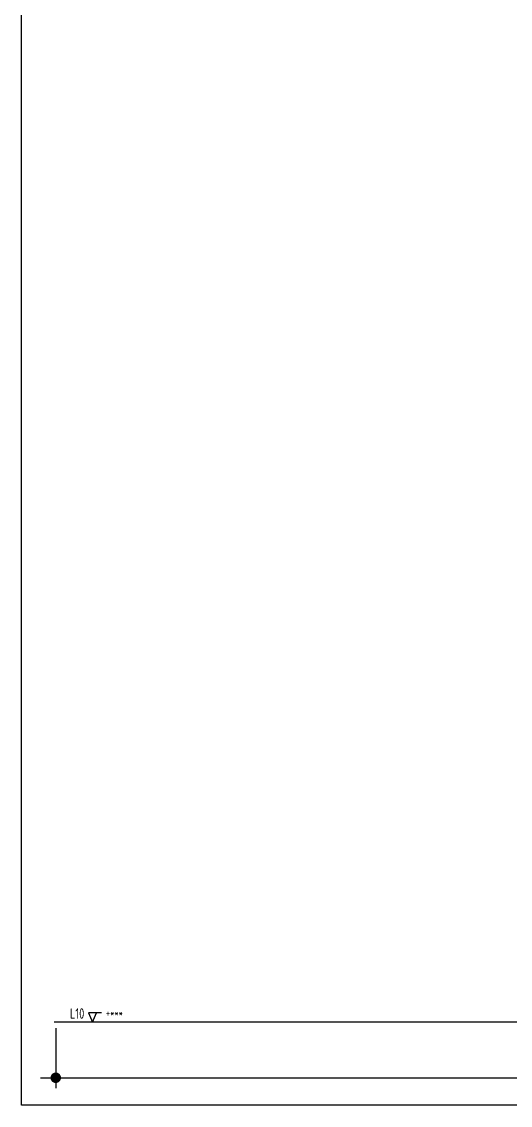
# Model space of a CAD drawing. Extents: x 41366 to 42076, y 84328 to 85507.
# Drawn here: x 41365.6 to 41505.4, y 84936.7 to 85246.5 of the extents above; entities that cross this region are included whole.
import ezdxf
from ezdxf.enums import TextEntityAlignment as Align

# ---------------------------------------------------------------- set-up
doc = ezdxf.new("R2010")
doc.units = 0
doc.header["$LTSCALE"] = 10
doc.layers.add('A-DETL-01', color=1, linetype='Continuous')
doc.layers.add('G-ANNO-TEXT', color=3, linetype='Continuous')
doc.styles.add('AA-TXT', font='isocp.shx', dxfattribs={"width": 0.8, "bigfont": 'chineset.shx'})

# ---------------------------------------------------------------- blocks, each defined once
blk = doc.blocks.new('RISER-TXT')
at = {"layer": 'G-ANNO-TEXT'}
for p, q in [((-1.15, 2.64), (0, 0)), ((2.6, 2.64), (-1.15, 2.64)), ((0, 0), (1.15, 2.64))]:
    blk.add_line(p, q, dxfattribs=at)
at = {"layer": 'G-ANNO-TEXT', "style": 'AA-TXT', "width": 0.8}
blk.add_attdef('LEVEL', text='', height=3, dxfattribs=at).set_placement((-2.33, 0.96), align=Align.RIGHT)
blk.add_attdef('HIGEHT', (3.82, 1.42), '', height=2.5, dxfattribs=at)
blk = doc.blocks.new('_Dot')
at = {"color": 0, "linetype": 'ByBlock', "lineweight": -2}
blk.add_line((-0.5, 0), (-1, 0), dxfattribs=at)
at = {"color": 0, "linetype": 'ByBlock', "const_width": 0.5}
blk.add_lwpolyline([(-0.25, 0, 1), (0.25, 0, 1)], format="xyb", close=True, dxfattribs=at)

msp = doc.modelspace()

# ---------------------------------------------------------------- linework, layer by layer
at = {"color": 2}
for p, q in [((41375.33, 84958.75), (41375.33, 84941.57)), ((41370.97, 84944.57), (42041.39, 84944.57))]:
    msp.add_line(p, q, dxfattribs=at)
at = {"layer": 'A-DETL-01', "linetype": 'Continuous'}
msp.add_line((42067.5, 84960.48), (41374.83, 84960.48), dxfattribs=at)
at = {"layer": 'DEFPOINTS', "color": 1}
msp.add_lwpolyline([(41365.57, 85507.15), (42076.35, 85507.15), (42076.35, 84936.69), (41365.57, 84936.69)], close=True, dxfattribs=at)

# ---------------------------------------------------------------- block references
msp.add_blockref('RISER-TXT', (41385.83, 84960.48)).add_auto_attribs({'HIGEHT': '+***', 'LEVEL': 'L10'})
at = {"color": 2, "xscale": 3, "yscale": 3, "zscale": 3, "rotation": 180}
msp.add_blockref('_Dot', (41375.33, 84944.57), dxfattribs=at)

doc.saveas('drawing.dxf')
